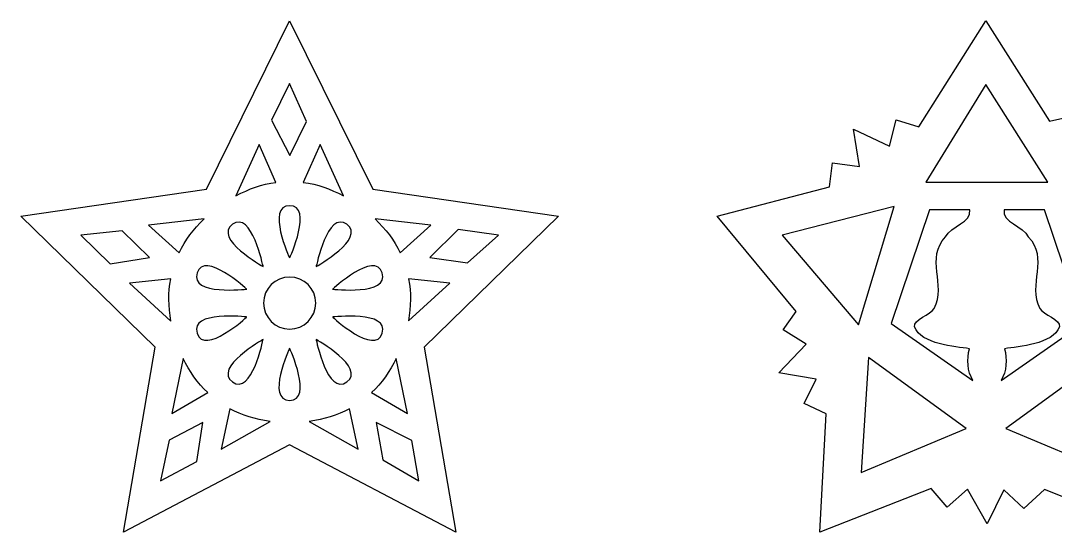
# Model space of a CAD drawing. Header units: centimetres. Extents: x 2 to 128, y -104 to 2.
# Drawn here: x 30.97 to 51.2, y -23.5 to -13.5 of the extents above; entities that cross this region are included whole.
import ezdxf

# ---------------------------------------------------------------- set-up
doc = ezdxf.new("R2010")
doc.units = ezdxf.units.CM
doc.header["$MEASUREMENT"] = 0
doc.layers.add('layer 1', color=7, linetype='Continuous')

msp = doc.modelspace()

# ---------------------------------------------------------------- linework, layer by layer
at = {"layer": 'layer 1', "color": 250}
for points, knots in [([(41.48848, -17.32402), (41.48848, -17.32402), (37.85579, -16.79611), (37.85579, -16.79611), (37.85579, -16.79611), (37.85579, -16.79611), (36.2312, -13.50429), (36.2312, -13.50429), (36.2312, -13.50429), (36.2312, -13.50429), (34.60663, -16.79608), (34.60663, -16.79608), (34.60663, -16.79608), (34.60663, -16.79608), (30.97391, -17.32392), (30.97391, -17.32392), (30.97391, -17.32392), (30.97391, -17.32392), (33.60256, -19.88623), (33.60256, -19.88623), (33.60256, -19.88623), (33.60256, -19.88623), (32.98204, -23.50427), (32.98204, -23.50427), (32.98204, -23.50427), (32.98204, -23.50427), (36.23117, -21.79612), (36.23117, -21.79612), (36.23117, -21.79612), (36.23117, -21.79612), (39.48038, -23.50429), (39.48038, -23.50429), (39.48038, -23.50429), (39.48038, -23.50429), (38.85981, -19.88631), (38.85981, -19.88631), (38.85981, -19.88631), (38.85981, -19.88631), (41.48848, -17.32402), (41.48848, -17.32402)], [0, 0, 0, 0, 0.09090909, 0.09090909, 0.09090909, 0.09090909, 0.18181818, 0.18181818, 0.18181818, 0.18181818, 0.27272727, 0.27272727, 0.27272727, 0.27272727, 0.36363636, 0.36363636, 0.36363636, 0.36363636, 0.45454545, 0.45454545, 0.45454545, 0.45454545, 0.54545455, 0.54545455, 0.54545455, 0.54545455, 0.63636364, 0.63636364, 0.63636364, 0.63636364, 0.72727273, 0.72727273, 0.72727273, 0.72727273, 0.81818182, 0.81818182, 0.81818182, 0.81818182, 1, 1, 1, 1]), ([(46.32647, -19.82574), (46.32647, -19.82574), (45.79098, -20.38948), (45.79098, -20.38948), (45.79098, -20.38948), (45.79098, -20.38948), (46.52209, -20.50791), (46.52209, -20.50791), (46.52209, -20.50791), (46.52209, -20.50791), (46.28971, -20.98462), (46.28971, -20.98462), (46.28971, -20.98462), (46.28971, -20.98462), (46.71768, -21.18997), (46.71768, -21.18997), (46.71768, -21.18997), (46.71768, -21.18997), (46.59292, -23.50427), (46.59292, -23.50427), (46.59292, -23.50427), (46.59292, -23.50427), (48.77231, -22.65062), (48.77231, -22.65062), (48.77231, -22.65062), (48.77231, -22.65062), (49.08143, -23.01085), (49.08143, -23.01085), (49.08143, -23.01085), (49.08143, -23.01085), (49.48176, -22.663), (49.48176, -22.663), (49.48176, -22.663), (49.48176, -22.663), (49.8643, -23.33991), (49.8643, -23.33991), (49.8643, -23.33991), (49.8643, -23.33991), (50.1913, -22.67538), (50.1913, -22.67538), (50.1913, -22.67538), (50.1913, -22.67538), (50.57925, -23.03698), (50.57925, -23.03698), (50.57925, -23.03698), (50.57925, -23.03698), (50.98546, -22.66493), (50.98546, -22.66493), (50.98546, -22.66493), (50.98546, -22.66493), (53.09124, -23.50429), (53.09124, -23.50429), (53.09124, -23.50429), (53.09124, -23.50429), (52.96657, -21.18997), (52.96657, -21.18997), (52.96657, -21.18997), (52.96657, -21.18997), (53.39453, -20.98462), (53.39453, -20.98462), (53.39453, -20.98462), (53.39453, -20.98462), (53.16216, -20.50791), (53.16216, -20.50791), (53.16216, -20.50791), (53.16216, -20.50791), (53.89327, -20.38948), (53.89327, -20.38948), (53.89327, -20.38948), (53.89327, -20.38948), (53.35778, -19.82574), (53.35778, -19.82574), (53.35778, -19.82574), (53.35778, -19.82574), (53.80746, -19.54461), (53.80746, -19.54461), (53.80746, -19.54461), (53.80746, -19.54461), (53.56503, -19.17145), (53.56503, -19.17145), (53.56503, -19.17145), (53.56503, -19.17145), (55.09936, -17.32402), (55.09936, -17.32402), (55.09936, -17.32402), (55.09936, -17.32402), (52.79117, -16.75277), (52.79117, -16.75277), (52.79117, -16.75277), (52.79117, -16.75277), (52.7611, -16.27905), (52.7611, -16.27905), (52.7611, -16.27905), (52.7611, -16.27905), (52.23204, -16.31591), (52.23204, -16.31591), (52.23204, -16.31591), (52.23204, -16.31591), (52.33391, -15.54511), (52.33391, -15.54511), (52.33391, -15.54511), (52.33391, -15.54511), (51.67284, -15.87901), (51.67284, -15.87901), (51.67284, -15.87901), (51.67284, -15.87901), (51.58063, -15.35675), (51.58063, -15.35675), (51.58063, -15.35675), (51.58063, -15.35675), (51.08496, -15.47113), (51.08496, -15.47113), (51.08496, -15.47113), (51.08496, -15.47113), (49.84207, -13.50429), (49.84207, -13.50429), (49.84207, -13.50429), (49.84207, -13.50429), (48.53115, -15.58069), (48.53115, -15.58069), (48.53115, -15.58069), (48.53115, -15.58069), (48.08554, -15.44457), (48.08554, -15.44457), (48.08554, -15.44457), (48.08554, -15.44457), (47.95713, -15.95913), (47.95713, -15.95913), (47.95713, -15.95913), (47.95713, -15.95913), (47.25551, -15.62406), (47.25551, -15.62406), (47.25551, -15.62406), (47.25551, -15.62406), (47.3688, -16.35598), (47.3688, -16.35598), (47.3688, -16.35598), (47.3688, -16.35598), (46.8436, -16.28229), (46.8436, -16.28229), (46.8436, -16.28229), (46.8436, -16.28229), (46.78055, -16.75277), (46.78055, -16.75277), (46.78055, -16.75277), (46.78055, -16.75277), (44.58478, -17.32393), (44.58478, -17.32393), (44.58478, -17.32393), (44.58478, -17.32393), (46.13507, -19.19068), (46.13507, -19.19068), (46.13507, -19.19068), (46.13507, -19.19068), (45.87677, -19.54461), (45.87677, -19.54461), (45.87677, -19.54461), (45.87677, -19.54461), (46.32647, -19.82574), (46.32647, -19.82574)], [0, 0, 0, 0, 0.02439024, 0.02439024, 0.02439024, 0.02439024, 0.04878049, 0.04878049, 0.04878049, 0.04878049, 0.07317073, 0.07317073, 0.07317073, 0.07317073, 0.09756098, 0.09756098, 0.09756098, 0.09756098, 0.12195122, 0.12195122, 0.12195122, 0.12195122, 0.14634146, 0.14634146, 0.14634146, 0.14634146, 0.17073171, 0.17073171, 0.17073171, 0.17073171, 0.19512195, 0.19512195, 0.19512195, 0.19512195, 0.2195122, 0.2195122, 0.2195122, 0.2195122, 0.24390244, 0.24390244, 0.24390244, 0.24390244, 0.26829268, 0.26829268, 0.26829268, 0.26829268, 0.29268293, 0.29268293, 0.29268293, 0.29268293, 0.31707317, 0.31707317, 0.31707317, 0.31707317, 0.34146341, 0.34146341, 0.34146341, 0.34146341, 0.36585366, 0.36585366, 0.36585366, 0.36585366, 0.3902439, 0.3902439, 0.3902439, 0.3902439, 0.41463415, 0.41463415, 0.41463415, 0.41463415, 0.43902439, 0.43902439, 0.43902439, 0.43902439, 0.46341463, 0.46341463, 0.46341463, 0.46341463, 0.48780488, 0.48780488, 0.48780488, 0.48780488, 0.51219512, 0.51219512, 0.51219512, 0.51219512, 0.53658537, 0.53658537, 0.53658537, 0.53658537, 0.56097561, 0.56097561, 0.56097561, 0.56097561, 0.58536585, 0.58536585, 0.58536585, 0.58536585, 0.6097561, 0.6097561, 0.6097561, 0.6097561, 0.63414634, 0.63414634, 0.63414634, 0.63414634, 0.65853659, 0.65853659, 0.65853659, 0.65853659, 0.68292683, 0.68292683, 0.68292683, 0.68292683, 0.70731707, 0.70731707, 0.70731707, 0.70731707, 0.73170732, 0.73170732, 0.73170732, 0.73170732, 0.75609756, 0.75609756, 0.75609756, 0.75609756, 0.7804878, 0.7804878, 0.7804878, 0.7804878, 0.80487805, 0.80487805, 0.80487805, 0.80487805, 0.82926829, 0.82926829, 0.82926829, 0.82926829, 0.85365854, 0.85365854, 0.85365854, 0.85365854, 0.87804878, 0.87804878, 0.87804878, 0.87804878, 0.90243902, 0.90243902, 0.90243902, 0.90243902, 0.92682927, 0.92682927, 0.92682927, 0.92682927, 0.95121951, 0.95121951, 0.95121951, 0.95121951, 1, 1, 1, 1]), ([(36.5608, -15.47273), (36.5608, -15.47273), (36.23277, -16.1404), (36.23277, -16.1404), (36.23277, -16.1404), (36.23277, -16.1404), (35.87883, -15.44842), (35.87883, -15.44842), (35.87883, -15.44842), (35.87883, -15.44842), (36.23118, -14.73298), (36.23118, -14.73298), (36.23118, -14.73298), (36.23118, -14.73298), (36.5608, -15.47273), (36.5608, -15.47273)], [0, 0, 0, 0, 0.2, 0.2, 0.2, 0.2, 0.4, 0.4, 0.4, 0.4, 0.6, 0.6, 0.6, 0.6, 1, 1, 1, 1]), ([(51.04868, -16.65947), (51.04868, -16.65947), (48.6646, -16.65947), (48.6646, -16.65947), (48.6646, -16.65947), (48.6646, -16.65947), (49.84207, -14.75002), (49.84207, -14.75002), (49.84207, -14.75002), (49.84207, -14.75002), (51.04868, -16.65947), (51.04868, -16.65947)], [0, 0, 0, 0, 0.25, 0.25, 0.25, 0.25, 0.5, 0.5, 0.5, 0.5, 1, 1, 1, 1]), ([(35.96421, -16.66591), (35.68791, -16.69916), (35.43791, -16.79238), (35.18119, -16.92568), (35.18119, -16.92568), (35.18119, -16.92568), (35.6346, -15.92614), (35.6346, -15.92614), (35.6346, -15.92614), (35.6346, -15.92614), (35.96421, -16.66591), (35.96421, -16.66591)], [0, 0, 0, 0, 0.25, 0.25, 0.25, 0.25, 0.5, 0.5, 0.5, 0.5, 1, 1, 1, 1]), ([(37.28105, -16.92568), (37.02433, -16.79238), (36.77433, -16.69916), (36.49802, -16.66591), (36.49802, -16.66591), (36.49802, -16.66591), (36.82763, -15.92614), (36.82763, -15.92614), (36.82763, -15.92614), (36.82763, -15.92614), (37.28105, -16.92568), (37.28105, -16.92568)], [0, 0, 0, 0, 0.25, 0.25, 0.25, 0.25, 0.5, 0.5, 0.5, 0.5, 1, 1, 1, 1]), ([(36.23118, -17.11984), (36.70081, -17.11984), (36.23118, -18.14195), (36.23118, -18.14195), (36.23118, -18.14195), (36.23118, -18.14195), (35.76156, -17.11984), (36.23118, -17.11984)], [0, 0, 0, 0, 0.33333333, 0.33333333, 0.33333333, 0.33333333, 1, 1, 1, 1]), ([(47.35089, -19.45016), (47.35089, -19.45016), (45.8552, -17.69685), (45.8552, -17.69685), (45.8552, -17.69685), (45.8552, -17.69685), (48.04688, -17.1386), (48.04688, -17.1386), (48.04688, -17.1386), (48.04688, -17.1386), (47.35089, -19.45016), (47.35089, -19.45016)], [0, 0, 0, 0, 0.25, 0.25, 0.25, 0.25, 0.5, 0.5, 0.5, 0.5, 1, 1, 1, 1]), ([(34.56026, -17.37708), (34.35414, -17.58004), (34.18823, -17.78899), (34.07122, -18.04149), (34.07122, -18.04149), (34.07122, -18.04149), (33.46953, -17.4994), (33.46953, -17.4994), (33.46953, -17.4994), (33.46953, -17.4994), (34.56026, -17.37708), (34.56026, -17.37708)], [0, 0, 0, 0, 0.25, 0.25, 0.25, 0.25, 0.5, 0.5, 0.5, 0.5, 1, 1, 1, 1]), ([(35.11204, -17.48342), (35.49198, -17.20737), (35.71284, -18.31033), (35.71284, -18.31033), (35.71284, -18.31033), (35.71284, -18.31033), (34.73211, -17.75945), (35.11204, -17.48342)], [0, 0, 0, 0, 0.33333333, 0.33333333, 0.33333333, 0.33333333, 1, 1, 1, 1]), ([(37.35037, -17.4835), (37.73031, -17.75956), (36.74953, -18.31041), (36.74953, -18.31041), (36.74953, -18.31041), (36.74953, -18.31041), (36.97044, -17.20744), (37.35037, -17.4835)], [0, 0, 0, 0, 0.33333333, 0.33333333, 0.33333333, 0.33333333, 1, 1, 1, 1]), ([(38.39124, -18.04124), (38.27424, -17.78874), (38.10835, -17.57979), (37.90224, -17.37683), (37.90224, -17.37683), (37.90224, -17.37683), (38.99295, -17.49919), (38.99295, -17.49919), (38.99295, -17.49919), (38.99295, -17.49919), (38.39124, -18.04124), (38.39124, -18.04124)], [0, 0, 0, 0, 0.25, 0.25, 0.25, 0.25, 0.5, 0.5, 0.5, 0.5, 1, 1, 1, 1]), ([(49.5866, -20.53724), (49.5866, -20.53724), (47.98933, -19.426), (47.98933, -19.426), (47.98933, -19.426), (47.98933, -19.426), (48.73831, -17.19862), (48.73831, -17.19862), (48.73831, -17.19862), (48.73831, -17.19862), (49.52671, -17.19876), (49.52671, -17.19876), (49.52671, -17.19876), (49.57099, -17.4523), (49.15338, -17.51158), (49.05368, -17.73093), (49.05368, -17.73093), (48.65265, -18.14012), (49.07302, -18.66991), (48.82944, -19.12658), (48.82944, -19.12658), (48.76196, -19.25308), (48.42295, -19.34716), (48.44267, -19.48513), (48.44267, -19.48513), (48.58063, -19.83991), (49.23513, -19.86659), (49.52186, -19.91732), (49.52186, -19.91732), (49.46159, -20.11323), (49.47831, -20.36161), (49.5866, -20.53724)], [0, 0, 0, 0, 0.11111111, 0.11111111, 0.11111111, 0.11111111, 0.22222222, 0.22222222, 0.22222222, 0.22222222, 0.33333333, 0.33333333, 0.33333333, 0.33333333, 0.44444444, 0.44444444, 0.44444444, 0.44444444, 0.55555556, 0.55555556, 0.55555556, 0.55555556, 0.66666667, 0.66666667, 0.66666667, 0.66666667, 0.77777778, 0.77777778, 0.77777778, 0.77777778, 1, 1, 1, 1]), ([(50.89424, -19.12658), (50.65066, -18.66991), (51.07102, -18.14012), (50.67, -17.73093), (50.67, -17.73093), (50.57029, -17.51158), (50.15267, -17.4523), (50.19695, -17.19876), (50.19695, -17.19876), (50.19695, -17.19876), (50.98536, -17.19862), (50.98536, -17.19862), (50.98536, -17.19862), (50.98536, -17.19862), (51.73433, -19.426), (51.73433, -19.426), (51.73433, -19.426), (51.73433, -19.426), (50.13708, -20.53724), (50.13708, -20.53724), (50.13708, -20.53724), (50.24539, -20.36158), (50.26207, -20.11327), (50.20181, -19.91732), (50.20181, -19.91732), (50.48854, -19.86659), (51.14304, -19.83991), (51.281, -19.48513), (51.281, -19.48513), (51.30071, -19.34716), (50.96171, -19.25308), (50.89424, -19.12658)], [0, 0, 0, 0, 0.11111111, 0.11111111, 0.11111111, 0.11111111, 0.22222222, 0.22222222, 0.22222222, 0.22222222, 0.33333333, 0.33333333, 0.33333333, 0.33333333, 0.44444444, 0.44444444, 0.44444444, 0.44444444, 0.55555556, 0.55555556, 0.55555556, 0.55555556, 0.66666667, 0.66666667, 0.66666667, 0.66666667, 0.77777778, 0.77777778, 0.77777778, 0.77777778, 1, 1, 1, 1]), ([(39.71034, -18.23995), (39.71034, -18.23995), (38.97401, -18.13429), (38.97401, -18.13429), (38.97401, -18.13429), (38.97401, -18.13429), (39.52275, -17.58386), (39.52275, -17.58386), (39.52275, -17.58386), (39.52275, -17.58386), (40.31204, -17.6979), (40.31204, -17.6979), (40.31204, -17.6979), (40.31204, -17.6979), (39.71034, -18.23995), (39.71034, -18.23995)], [0, 0, 0, 0, 0.2, 0.2, 0.2, 0.2, 0.4, 0.4, 0.4, 0.4, 0.6, 0.6, 0.6, 0.6, 1, 1, 1, 1]), ([(33.48947, -18.13137), (33.48947, -18.13137), (32.72198, -18.25415), (32.72198, -18.25415), (32.72198, -18.25415), (32.72198, -18.25415), (32.15045, -17.69797), (32.15045, -17.69797), (32.15045, -17.69797), (32.15045, -17.69797), (32.95586, -17.61308), (32.95586, -17.61308), (32.95586, -17.61308), (32.95586, -17.61308), (33.48947, -18.13137), (33.48947, -18.13137)], [0, 0, 0, 0, 0.2, 0.2, 0.2, 0.2, 0.4, 0.4, 0.4, 0.4, 0.6, 0.6, 0.6, 0.6, 1, 1, 1, 1]), ([(35.39245, -18.75122), (35.39245, -18.75122), (34.27522, -18.88201), (34.42035, -18.43537), (34.42035, -18.43537), (34.56546, -17.98871), (35.39245, -18.75122), (35.39245, -18.75122)], [0, 0, 0, 0, 0.33333333, 0.33333333, 0.33333333, 0.33333333, 1, 1, 1, 1]), ([(38.04197, -18.43555), (38.18708, -18.8822), (37.06984, -18.75138), (37.06984, -18.75138), (37.06984, -18.75138), (37.06984, -18.75138), (37.89686, -17.98889), (38.04197, -18.43555)], [0, 0, 0, 0, 0.33333333, 0.33333333, 0.33333333, 0.33333333, 1, 1, 1, 1]), ([(33.90626, -18.54918), (33.8525, -18.82223), (33.8639, -19.0888), (33.91136, -19.37415), (33.91136, -19.37415), (33.91136, -19.37415), (33.10085, -18.63406), (33.10085, -18.63406), (33.10085, -18.63406), (33.10085, -18.63406), (33.90626, -18.54918), (33.90626, -18.54918)], [0, 0, 0, 0, 0.25, 0.25, 0.25, 0.25, 0.5, 0.5, 0.5, 0.5, 1, 1, 1, 1]), ([(36.7407, -19.0238), (36.7407, -19.30524), (36.51256, -19.53338), (36.23112, -19.53338), (36.23112, -19.53338), (35.9497, -19.53338), (35.72155, -19.30524), (35.72155, -19.0238), (35.72155, -19.0238), (35.72155, -18.74236), (35.9497, -18.51424), (36.23112, -18.51424), (36.23112, -18.51424), (36.51256, -18.51424), (36.7407, -18.74236), (36.7407, -19.0238)], [0, 0, 0, 0, 0.2, 0.2, 0.2, 0.2, 0.4, 0.4, 0.4, 0.4, 0.6, 0.6, 0.6, 0.6, 1, 1, 1, 1]), ([(38.55107, -19.37389), (38.59851, -19.08854), (38.60994, -18.82199), (38.55619, -18.54893), (38.55619, -18.54893), (38.55619, -18.54893), (39.36159, -18.63383), (39.36159, -18.63383), (39.36159, -18.63383), (39.36159, -18.63383), (38.55107, -19.37389), (38.55107, -19.37389)], [0, 0, 0, 0, 0.25, 0.25, 0.25, 0.25, 0.5, 0.5, 0.5, 0.5, 1, 1, 1, 1]), ([(35.3924, -19.29624), (35.3924, -19.29624), (34.5654, -20.05873), (34.42029, -19.61208), (34.42029, -19.61208), (34.27517, -19.16544), (35.3924, -19.29624), (35.3924, -19.29624)], [0, 0, 0, 0, 0.33333333, 0.33333333, 0.33333333, 0.33333333, 1, 1, 1, 1]), ([(38.0419, -19.61227), (37.89676, -20.05893), (37.06978, -19.2964), (37.06978, -19.2964), (37.06978, -19.2964), (37.06978, -19.2964), (38.18704, -19.16563), (38.0419, -19.61227)], [0, 0, 0, 0, 0.33333333, 0.33333333, 0.33333333, 0.33333333, 1, 1, 1, 1]), ([(35.71271, -19.7372), (35.71271, -19.7372), (35.49184, -20.84016), (35.1119, -20.56411), (35.1119, -20.56411), (34.73196, -20.28806), (35.71271, -19.7372), (35.71271, -19.7372)], [0, 0, 0, 0, 0.33333333, 0.33333333, 0.33333333, 0.33333333, 1, 1, 1, 1]), ([(36.74939, -19.73729), (36.74939, -19.73729), (37.73012, -20.28819), (37.35017, -20.56423), (37.35017, -20.56423), (36.97022, -20.84027), (36.74939, -19.73729), (36.74939, -19.73729)], [0, 0, 0, 0, 0.33333333, 0.33333333, 0.33333333, 0.33333333, 1, 1, 1, 1]), ([(36.23102, -19.90566), (36.23102, -19.90566), (36.70065, -20.92781), (36.23102, -20.92781), (36.23102, -20.92781), (35.76138, -20.92778), (36.23102, -19.90566), (36.23102, -19.90566)], [0, 0, 0, 0, 0.33333333, 0.33333333, 0.33333333, 0.33333333, 1, 1, 1, 1]), ([(34.14877, -20.10417), (34.27811, -20.36292), (34.42556, -20.58528), (34.62954, -20.77459), (34.62954, -20.77459), (34.62954, -20.77459), (33.92806, -21.17932), (33.92806, -21.17932), (33.92806, -21.17932), (33.92806, -21.17932), (34.14877, -20.10417), (34.14877, -20.10417)], [0, 0, 0, 0, 0.25, 0.25, 0.25, 0.25, 0.5, 0.5, 0.5, 0.5, 1, 1, 1, 1]), ([(37.83326, -20.77443), (38.03723, -20.58512), (38.1847, -20.36277), (38.31403, -20.10403), (38.31403, -20.10403), (38.31403, -20.10403), (38.53471, -21.17917), (38.53471, -21.17917), (38.53471, -21.17917), (38.53471, -21.17917), (37.83326, -20.77443), (37.83326, -20.77443)], [0, 0, 0, 0, 0.25, 0.25, 0.25, 0.25, 0.5, 0.5, 0.5, 0.5, 1, 1, 1, 1]), ([(47.40244, -22.33738), (47.40244, -22.33738), (47.54742, -20.08831), (47.54742, -20.08831), (47.54742, -20.08831), (47.54742, -20.08831), (49.45258, -21.47253), (49.45258, -21.47253), (49.45258, -21.47253), (49.45258, -21.47253), (47.40244, -22.33738), (47.40244, -22.33738)], [0, 0, 0, 0, 0.25, 0.25, 0.25, 0.25, 0.5, 0.5, 0.5, 0.5, 1, 1, 1, 1]), ([(50.23167, -21.47253), (50.23167, -21.47253), (52.13683, -20.08831), (52.13683, -20.08831), (52.13683, -20.08831), (52.13683, -20.08831), (52.2818, -22.33738), (52.2818, -22.33738), (52.2818, -22.33738), (52.2818, -22.33738), (50.23167, -21.47253), (50.23167, -21.47253)], [0, 0, 0, 0, 0.25, 0.25, 0.25, 0.25, 0.5, 0.5, 0.5, 0.5, 1, 1, 1, 1]), ([(35.06141, -21.08836), (35.30448, -21.22386), (35.56153, -21.2954), (35.84755, -21.33845), (35.84755, -21.33845), (35.84755, -21.33845), (34.89325, -21.88058), (34.89325, -21.88058), (34.89325, -21.88058), (34.89325, -21.88058), (35.06141, -21.08836), (35.06141, -21.08836)], [0, 0, 0, 0, 0.25, 0.25, 0.25, 0.25, 0.5, 0.5, 0.5, 0.5, 1, 1, 1, 1]), ([(36.61523, -21.33825), (36.90127, -21.2952), (37.15831, -21.22369), (37.40139, -21.08819), (37.40139, -21.08819), (37.40139, -21.08819), (37.56954, -21.8804), (37.56954, -21.8804), (37.56954, -21.8804), (37.56954, -21.8804), (36.61523, -21.33825), (36.61523, -21.33825)], [0, 0, 0, 0, 0.25, 0.25, 0.25, 0.25, 0.5, 0.5, 0.5, 0.5, 1, 1, 1, 1]), ([(34.53525, -21.35565), (34.53525, -21.35565), (34.41485, -22.1235), (34.41485, -22.1235), (34.41485, -22.1235), (34.41485, -22.1235), (33.70927, -22.49518), (33.70927, -22.49518), (33.70927, -22.49518), (33.70927, -22.49518), (33.87743, -21.70298), (33.87743, -21.70298), (33.87743, -21.70298), (33.87743, -21.70298), (34.53525, -21.35565), (34.53525, -21.35565)], [0, 0, 0, 0, 0.2, 0.2, 0.2, 0.2, 0.4, 0.4, 0.4, 0.4, 0.6, 0.6, 0.6, 0.6, 1, 1, 1, 1]), ([(37.92485, -21.35742), (37.92485, -21.35742), (38.61792, -21.70921), (38.61792, -21.70921), (38.61792, -21.70921), (38.61792, -21.70921), (38.75337, -22.49511), (38.75337, -22.49511), (38.75337, -22.49511), (38.75337, -22.49511), (38.05191, -22.09037), (38.05191, -22.09037), (38.05191, -22.09037), (38.05191, -22.09037), (37.92485, -21.35742), (37.92485, -21.35742)], [0, 0, 0, 0, 0.2, 0.2, 0.2, 0.2, 0.4, 0.4, 0.4, 0.4, 0.6, 0.6, 0.6, 0.6, 1, 1, 1, 1])]:
    msp.add_open_spline(points, degree=3, knots=knots, dxfattribs=at)

doc.saveas('drawing.dxf')
